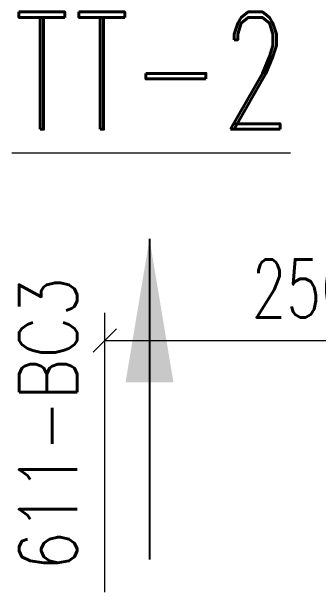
# Model space of a CAD drawing. Header units: millimetres. Extents: x -243837 to -5443, y 40 to 285140.
# Drawn here: x -191652 to -189539, y 81975 to 86065 of the extents above; entities that cross this region are included whole.
import ezdxf

# ---------------------------------------------------------------- set-up
doc = ezdxf.new("R2010")
doc.units = ezdxf.units.MM
doc.layers.add('R-OBJECT', color=2, linetype='Continuous', lineweight=20)
doc.layers.add('TEXT', color=255, linetype='Continuous', lineweight=18)
doc.styles.add('KA', font='romans.shx', dxfattribs={"width": 0.7})
doc.dimstyles.new('rakesh', dxfattribs={"dimscale": 160, "dimtxt": 2.5, "dimasz": 1, "dimexe": 0.8, "dimexo": 0.8, "dimgap": 1, "dimtad": 1, "dimdec": 0, "dimzin": 0, "dimdsep": 46, "dimtxsty": 'KA', "dimblk": 'OBLIQUE', "dimcen": 1.5, "dimclrd": 1, "dimclre": 1, "dimclrt": 2, "dimadec": 0, "dimazin": 0, "dimtfac": 1, "dimtdec": 0, "dimtmove": 0, "dimatfit": 2, "dimfxl": 0, "dimtolj": 1, "dimtzin": 0, "dimlwd": -1, "dimlwe": -1, "dimarcsym": 1})

# ---------------------------------------------------------------- blocks, each defined once
blk = doc.blocks.new('_Oblique')
at = {"color": 0, "linetype": 'ByBlock', "lineweight": -2}
blk.add_line((-0.5, -0.5), (0.5, 0.5), dxfattribs=at)
blk = doc.blocks.new('*D239')
at = {"layer": 'DEFPOINTS', "color": 0, "ltscale": 10, "transparency": 16777216}
for p in [(-188509.9, 83794.8), (-191009.9, 81928.2, 9.7), (-188509.9, 81267.4, 169.4)]:
    blk.add_point(p, dxfattribs=at)
at = {"layer": 'R-OBJECT', "color": 1, "ltscale": 10, "transparency": 16777216}
for p, q in [((-191009.9, 82056.2), (-191009.9, 83986.8)), ((-188509.9, 81395.4), (-188509.9, 83986.8)), ((-191009.9, 83794.8), (-188509.9, 83794.8))]:
    blk.add_line(p, q, dxfattribs=at)
at = {"layer": 'R-OBJECT', "color": 1, "ltscale": 10, "transparency": 16777216, "xscale": 160, "yscale": 160, "zscale": 160, "rotation": 180}
blk.add_blockref('_Oblique', (-191009.9, 83794.8), dxfattribs=at)
at = {"layer": 'R-OBJECT', "color": 1, "ltscale": 10, "transparency": 16777216, "xscale": 160, "yscale": 160, "zscale": 160}
blk.add_blockref('_Oblique', (-188509.9, 83794.8), dxfattribs=at)
at = {"layer": 'R-OBJECT', "color": 2, "ltscale": 10, "transparency": 16777216, "insert": (-189518.8, 84154.8), "char_height": 400, "attachment_point": 5, "style": 'KA'}
blk.add_mtext('\\A1;2500', dxfattribs=at)

msp = doc.modelspace()

# ---------------------------------------------------------------- linework, layer by layer
at = {"color": 3}
msp.add_line((-190702.34, 84496.95), (-190702.34, 82283.81), dxfattribs=at)
msp.add_solid([(-190867.34, 83506.95, 0.21), (-190537.34, 83506.95, 0.21), (-190702.34, 84496.95, 0.21)], dxfattribs=at)

# ---------------------------------------------------------------- texts
at = {"layer": 'R-OBJECT', "color": 2, "ltscale": 10, "style": 'KA', "width": 0.8}
msp.add_text('611-BC3', height=400, rotation=90, dxfattribs=at).set_placement((-191201.52, 82204.8, 9.14))
at = {"layer": 'TEXT', "color": 2, "insert": (-190690.32, 85659.01, 146.73), "char_height": 811.2, "attachment_point": 5, "style": 'KA'}
msp.add_mtext('\\A1;{\\Fromand|c0;\\LTT-2}', dxfattribs=at)

# ---------------------------------------------------------------- dimensions: what is measured, and where the dimension line sits
at = {"layer": 'R-OBJECT', "ltscale": 10}
dim = msp.add_linear_dim(base=(-188509.94, 83794.79, -169.38), p1=(-191009.94, 81928.15, -159.72), p2=(-188509.94, 81267.45), dimstyle='rakesh', override={"dimexe": 1.2, "dimfxl": 0.18}, dxfattribs=at)
dim.commit()
dim.dimension.update_dxf_attribs({"geometry": '*D239', "text_midpoint": (-189518.8, 83794.79, -169.38), "dimtype": 160})

doc.saveas('drawing.dxf')
